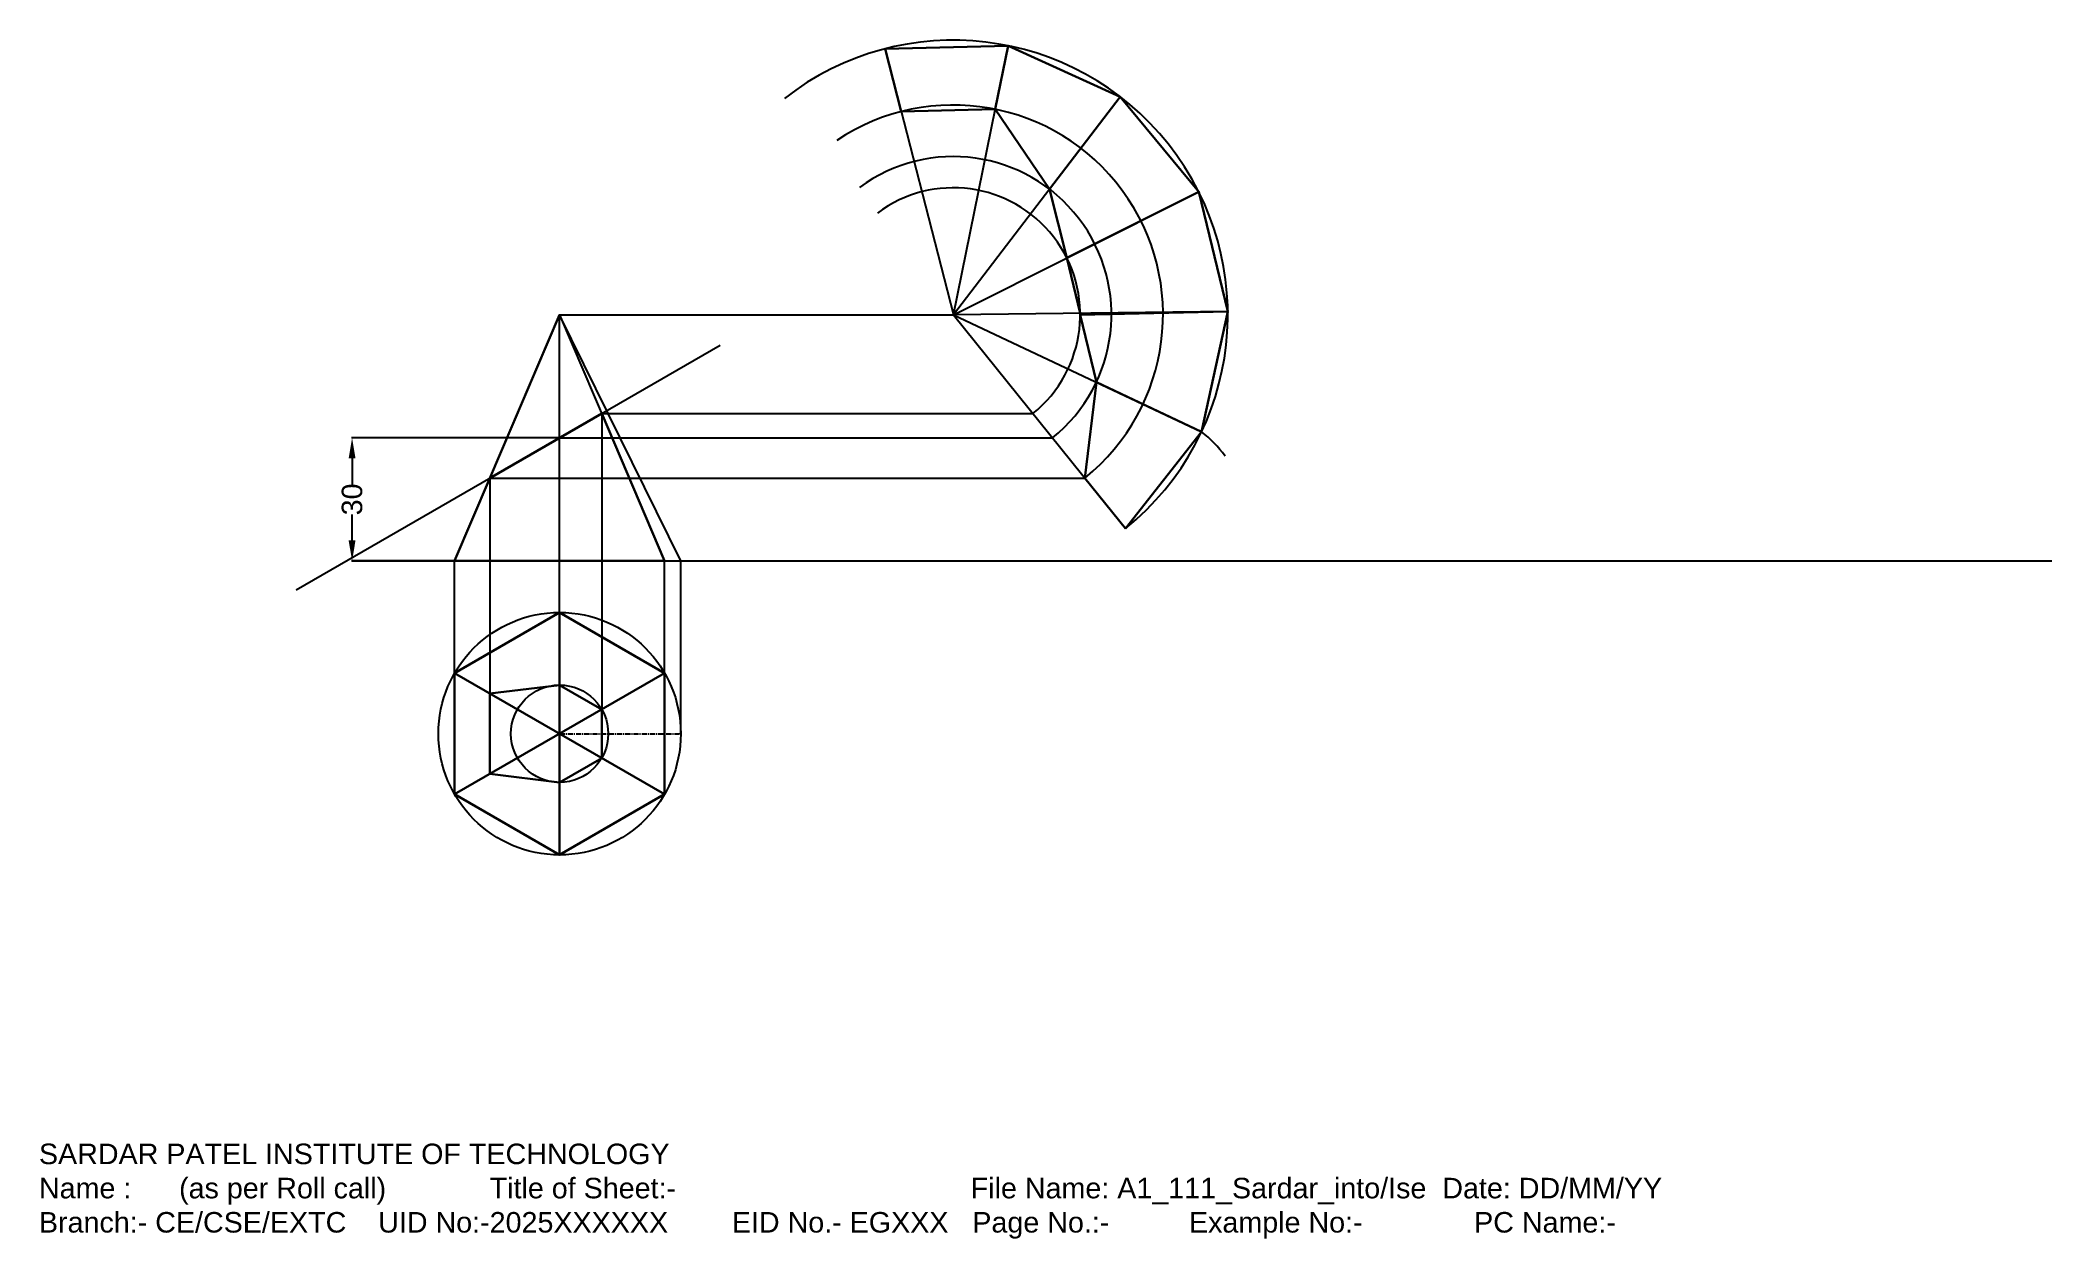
# Model space of a CAD drawing. Header units: millimetres. Extents: x 3 to 493, y 1 to 293.
import ezdxf

# ---------------------------------------------------------------- set-up
doc = ezdxf.new("R2010")
doc.units = ezdxf.units.MM
doc.header["$MEASUREMENT"] = 0
doc.header["$PDMODE"] = 35
doc.header["$PDSIZE"] = 3
doc.linetypes.add('CENTER', pattern=[2, 1.25, -0.25, 0.25, -0.25])
for name, color, linetype in [('CENTER', 2, 'CENTER'), ('DIMENSION', 4, 'Continuous'), ('PointStyle', 50, 'Continuous'), ('PROJECTION', 3, 'Continuous'), ('TEXT', 7, 'Continuous')]:
    doc.layers.add(name, color=color, linetype=linetype)
doc.layers.add('OBJECT', color=7, linetype='Continuous', lineweight=30)
doc.styles.get("Standard").update_dxf_attribs({"font": 'arial.ttf'})
doc.dimstyles.get("Standard").update_dxf_attribs({"dimtxt": 5, "dimasz": 5, "dimexe": 0.18, "dimexo": 0.0625, "dimgap": 0.09, "dimtad": 0, "dimtoh": 1, "dimdec": 0, "dimzin": 0, "dimdsep": 46, "dimtxsty": 'Standard', "dimcen": 0.09, "dimclrd": 256, "dimclre": 256, "dimadec": 0, "dimazin": 0, "dimtfac": 1, "dimtdec": 0, "dimtofl": 0, "dimtmove": 0, "dimatfit": 3, "dimfxl": 1, "dimtolj": 1, "dimtzin": 0, "dimlwd": -1, "dimarcsym": 0})

# ---------------------------------------------------------------- blocks, each defined once
blk = doc.blocks.new('*D4')
at = {"layer": 'Defpoints', "color": 0, "transparency": 16777216}
for p in [(78.57, 196.23), (129.13, 196.23), (129.13, 166.23)]:
    blk.add_point(p, dxfattribs=at)
at = {"layer": 'DIMENSION', "lineweight": -2, "transparency": 16777216}
for p, q in [((129.07, 196.23), (78.39, 196.23)), ((129.07, 166.23), (78.39, 166.23))]:
    blk.add_line(p, q, dxfattribs=at)
at = {"layer": 'DIMENSION', "transparency": 16777216}
for p, q in [((78.57, 191.23), (78.57, 184.89)), ((78.57, 171.23), (78.57, 177.57))]:
    blk.add_line(p, q, dxfattribs=at)
for points in [[(77.73, 191.23), (79.4, 191.23), (78.57, 196.23)], [(77.73, 171.23), (79.4, 171.23), (78.57, 166.23)]]:
    blk.add_solid(points, dxfattribs=at)
at = {"layer": 'DIMENSION', "color": 0, "transparency": 16777216, "insert": (78.57, 181.23), "char_height": 5, "attachment_point": 5, "rotation": 90}
blk.add_mtext('\\A1;30', dxfattribs=at)

msp = doc.modelspace()

# ---------------------------------------------------------------- linework, layer by layer
at = {"layer": 'CENTER'}
msp.add_line((129.13, 124.15), (158.66, 124.15), dxfattribs=at)
at = {"layer": 'OBJECT'}
for p, q in [((208.46, 291), (238.46, 291.75)), ((212.39, 275.71), (208.46, 291)), ((235.3, 276.28), (238.46, 291.75)), ((238.46, 291.75), (265.75, 279.31)), ((235.3, 276.28), (212.39, 275.71)), ((248.51, 256.8), (235.3, 276.28)), ((248.51, 256.8), (265.75, 279.31)), ((265.75, 279.31), (284.87, 256.18)), ((252.71, 240.07), (248.51, 256.8)), ((252.71, 240.07), (284.87, 256.18)), ((284.87, 256.18), (291.95, 227.03)), ((255.99, 226.63), (252.71, 240.07)), ((255.99, 226.23), (291.95, 227.03)), ((259.92, 209.81), (255.99, 226.23)), ((291.95, 227.03), (285.57, 197.72)), ((257.12, 186.44), (259.92, 209.81)), ((259.92, 209.81), (285.57, 197.72)), ((112.17, 186.44), (139.39, 202.15)), ((139.39, 202.15), (154.7, 166.23)), ((285.57, 197.72), (267.02, 174.14)), ((103.56, 166.23), (112.17, 186.44)), ((267.02, 174.14), (257.12, 186.44)), ((154.7, 166.23), (103.73, 166.23)), ((129.13, 153.67), (129.13, 94.62)), ((103.56, 109.38), (154.7, 138.91)), ((103.56, 138.91), (154.7, 109.38)), ((112.17, 133.94), (129.13, 135.99)), ((112.17, 114.35), (112.17, 133.94)), ((129.13, 135.99), (139.39, 130.07)), ((139.39, 130.07), (139.39, 118.22)), ((139.39, 118.22), (129.13, 112.3)), ((129.13, 112.3), (112.17, 114.35))]:
    msp.add_line(p, q, dxfattribs=at)
msp.add_lwpolyline([(129.13, 153.67), (103.56, 138.91), (103.56, 109.38), (129.13, 94.62), (154.7, 109.38), (154.7, 138.91)], close=True, dxfattribs=at)
at = {"layer": 'PointStyle'}
for p, q in [((129.13, 226.23), (103.56, 166.23)), ((112.17, 186.44), (129.13, 226.23)), ((64.95, 159.17), (168.23, 218.8)), ((139.39, 202.15), (244.46, 202.15)), ((129.13, 196.23), (249.23, 196.23)), ((112.17, 186.44), (257.12, 186.44)), ((103.56, 138.91), (103.56, 166.23)), ((103.56, 166.23), (154.7, 166.23)), ((103.56, 166.23), (154.7, 166.23)), ((129.13, 153.67), (129.13, 166.23)), ((154.7, 138.91), (154.7, 166.23))]:
    msp.add_line(p, q, dxfattribs=at)
msp.add_lwpolyline([(129.13, 166.23), (129.13, 226.23), (154.7, 166.23)], dxfattribs=at)
at = {"layer": 'PROJECTION'}
for p, q in [((238.46, 291.75), (208.46, 291)), ((208.46, 291), (225.08, 226.23)), ((225.08, 226.23), (238.46, 291.75)), ((265.75, 279.31), (238.46, 291.75)), ((265.75, 279.31), (225.08, 226.23)), ((284.87, 256.18), (265.75, 279.31)), ((225.08, 226.23), (284.87, 256.18)), ((291.95, 227.03), (284.87, 256.18)), ((158.66, 166.23), (129.13, 226.23)), ((129.13, 226.23), (225.08, 226.23)), ((291.95, 227.03), (225.08, 226.23)), ((225.08, 226.23), (267.02, 174.14)), ((225.08, 226.23), (285.57, 197.72)), ((285.57, 197.72), (291.95, 227.03)), ((139.39, 202.15), (139.39, 130.07)), ((267.02, 174.14), (285.57, 197.72)), ((112.17, 186.44), (112.17, 114.35)), ((78.5, 166.23), (492.72, 166.23)), ((158.66, 124.15), (158.66, 166.23)), ((112.17, 133.94), (129.13, 135.99)), ((129.13, 135.99), (139.39, 130.07)), ((139.39, 130.07), (139.39, 118.22)), ((139.39, 118.22), (129.13, 112.3)), ((129.13, 112.3), (112.17, 114.35))]:
    msp.add_line(p, q, dxfattribs=at)
for radius in [29.53, 11.85]:
    msp.add_circle((129.13, 124.15), radius, dxfattribs=at)
for centre, radius, start, end in [((225.08, 226.23), 66.87, 308.8396, 127.9917), ((225.08, 226.23), 51.09, 308.8396, 123.8122), ((225.08, 226.23), 38.52, 308.8396, 126.3697), ((225.08, 226.23), 30.91, 308.8396, 126.7954), ((267.02, 174.14), 30, 36.0514, 51.8018)]:
    msp.add_arc(centre, radius, start, end, dxfattribs=at)

# ---------------------------------------------------------------- texts
at = {"layer": 'TEXT', "insert": (2.26, 24.28), "char_height": 5, "width": 420.6213, "attachment_point": 1}
msp.add_mtext('SARDAR PATEL INSTITUTE OF TECHNOLOGY\\PName :      (as per Roll call)             Title of Sheet:-                                     File Name: A1_111_Sardar_into/Ise  Date: DD/MM/YY        \\PBranch:- CE/CSE/EXTC    UID No:-2025XXXXXX        EID No.- EGXXX   Page No.:-          Example No:-              PC Name:-', dxfattribs=at)

# ---------------------------------------------------------------- dimensions: what is measured, and where the dimension line sits
at = {"layer": 'DIMENSION'}
dim = msp.add_linear_dim(base=(78.57, 196.23), p1=(129.13, 166.23), p2=(129.13, 196.23), angle=90, dimstyle='Standard', dxfattribs=at)
dim.commit()
dim.dimension.update_dxf_attribs({"geometry": '*D4', "text_midpoint": (78.57, 181.23)})

doc.saveas('drawing.dxf')
